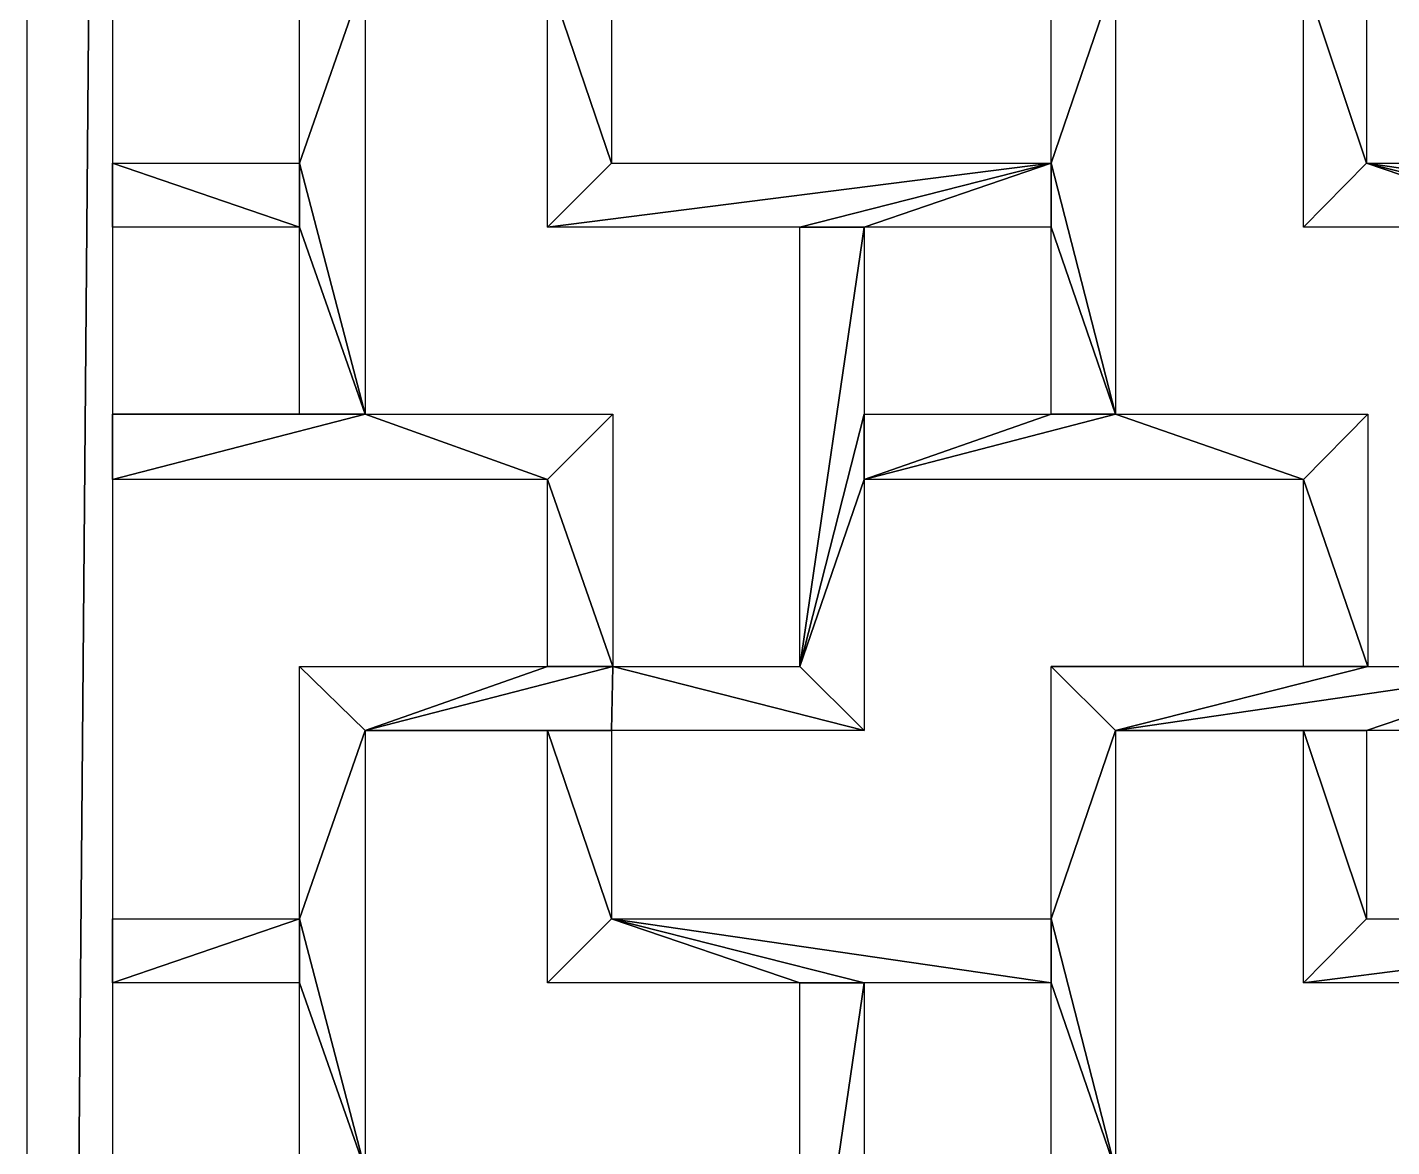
# Model space of a CAD drawing. Header units: centimetres. Extents: x -27.5 to -18.9, y -9.4 to 9.5.
# Drawn here: x -27.497 to -24.97, y 1.99 to 4.063 of the extents above; entities that cross this region are included whole.
import ezdxf

# ---------------------------------------------------------------- set-up
doc = ezdxf.new("R2010")
doc.units = ezdxf.units.CM
doc.header["$MEASUREMENT"] = 0
doc.layers.add('layer 1', color=7, linetype='Continuous')

msp = doc.modelspace()

# ---------------------------------------------------------------- linework, layer by layer
at = {"layer": 'layer 1', "color": 250}
for points in [[(-27.49687, 9.47963), (-27.49687, 9.47963), (-27.49687, -9.3973), (-27.49687, -9.3973), (-27.49687, -9.3973), (-27.49687, -9.3973), (-27.33892, 9.3217), (-27.33892, 9.3217), (-27.33892, 9.3217), (-27.33892, 9.3217), (-27.49687, 9.47963), (-27.49687, 9.47963)], [(-27.49687, 9.47963), (-27.49687, 9.47963), (-27.49687, -9.3973), (-27.49687, -9.3973), (-27.49687, -9.3973), (-27.49687, -9.3973), (-27.33892, 9.3217), (-27.33892, 9.3217), (-27.33892, 9.3217), (-27.33892, 9.3217), (-27.49687, 9.47963), (-27.49687, 9.47963)], [(-27.33892, 9.3217), (-27.33892, 9.3217), (-27.49687, -9.3973), (-27.49687, -9.3973), (-27.49687, -9.3973), (-27.49687, -9.3973), (-27.33892, -9.23937), (-27.33892, -9.23937), (-27.33892, -9.23937), (-27.33892, -9.23937), (-27.33892, 9.3217), (-27.33892, 9.3217)], [(-27.33892, 9.3217), (-27.33892, 9.3217), (-27.49687, -9.3973), (-27.49687, -9.3973), (-27.49687, -9.3973), (-27.49687, -9.3973), (-27.33892, -9.23937), (-27.33892, -9.23937), (-27.33892, -9.23937), (-27.33892, -9.23937), (-27.33892, 9.3217), (-27.33892, 9.3217)], [(-26.99262, 4.27908), (-26.99262, 4.27908), (-26.99262, 3.81177), (-26.99262, 3.81177), (-26.99262, 3.81177), (-26.99262, 3.81177), (-26.87142, 4.16008), (-26.87142, 4.16008), (-26.87142, 4.16008), (-26.87142, 4.16008), (-26.99262, 4.27908), (-26.99262, 4.27908)], [(-26.99262, 4.27908), (-26.99262, 4.27908), (-26.99262, 3.81177), (-26.99262, 3.81177), (-26.99262, 3.81177), (-26.99262, 3.81177), (-26.87142, 4.16008), (-26.87142, 4.16008), (-26.87142, 4.16008), (-26.87142, 4.16008), (-26.99262, 4.27908), (-26.99262, 4.27908)], [(-25.60105, 4.27908), (-25.60105, 4.27908), (-25.60105, 3.81177), (-25.60105, 3.81177), (-25.60105, 3.81177), (-25.60105, 3.81177), (-25.48201, 4.16008), (-25.48201, 4.16008), (-25.48201, 4.16008), (-25.48201, 4.16008), (-25.60105, 4.27908), (-25.60105, 4.27908)], [(-25.60105, 4.27908), (-25.60105, 4.27908), (-25.60105, 3.81177), (-25.60105, 3.81177), (-25.60105, 3.81177), (-25.60105, 3.81177), (-25.48201, 4.16008), (-25.48201, 4.16008), (-25.48201, 4.16008), (-25.48201, 4.16008), (-25.60105, 4.27908), (-25.60105, 4.27908)], [(-26.87142, 4.16008), (-26.87142, 4.16008), (-26.99262, 3.81177), (-26.99262, 3.81177), (-26.99262, 3.81177), (-26.99262, 3.81177), (-26.87142, 3.34667), (-26.87142, 3.34667), (-26.87142, 3.34667), (-26.87142, 3.34667), (-26.87142, 4.16008), (-26.87142, 4.16008)], [(-26.87142, 4.16008), (-26.87142, 4.16008), (-26.99262, 3.81177), (-26.99262, 3.81177), (-26.99262, 3.81177), (-26.99262, 3.81177), (-26.87142, 3.34667), (-26.87142, 3.34667), (-26.87142, 3.34667), (-26.87142, 3.34667), (-26.87142, 4.16008), (-26.87142, 4.16008)], [(-26.5338, 4.16008), (-26.5338, 4.16008), (-26.5338, 3.69282), (-26.5338, 3.69282), (-26.5338, 3.69282), (-26.5338, 3.69282), (-26.4148, 3.81177), (-26.4148, 3.81177), (-26.4148, 3.81177), (-26.4148, 3.81177), (-26.5338, 4.16008), (-26.5338, 4.16008)], [(-26.5338, 4.16008), (-26.5338, 4.16008), (-26.5338, 3.69282), (-26.5338, 3.69282), (-26.5338, 3.69282), (-26.5338, 3.69282), (-26.4148, 3.81177), (-26.4148, 3.81177), (-26.4148, 3.81177), (-26.4148, 3.81177), (-26.5338, 4.16008), (-26.5338, 4.16008)], [(-26.4148, 4.16008), (-26.4148, 4.16008), (-26.5338, 4.16008), (-26.5338, 4.16008), (-26.5338, 4.16008), (-26.5338, 4.16008), (-26.4148, 3.81177), (-26.4148, 3.81177), (-26.4148, 3.81177), (-26.4148, 3.81177), (-26.4148, 4.16008), (-26.4148, 4.16008)], [(-26.4148, 4.16008), (-26.4148, 4.16008), (-26.5338, 4.16008), (-26.5338, 4.16008), (-26.5338, 4.16008), (-26.5338, 4.16008), (-26.4148, 3.81177), (-26.4148, 3.81177), (-26.4148, 3.81177), (-26.4148, 3.81177), (-26.4148, 4.16008), (-26.4148, 4.16008)], [(-25.48201, 4.16008), (-25.48201, 4.16008), (-25.60105, 3.81177), (-25.60105, 3.81177), (-25.60105, 3.81177), (-25.60105, 3.81177), (-25.48201, 3.34667), (-25.48201, 3.34667), (-25.48201, 3.34667), (-25.48201, 3.34667), (-25.48201, 4.16008), (-25.48201, 4.16008)], [(-25.48201, 4.16008), (-25.48201, 4.16008), (-25.60105, 3.81177), (-25.60105, 3.81177), (-25.60105, 3.81177), (-25.60105, 3.81177), (-25.48201, 3.34667), (-25.48201, 3.34667), (-25.48201, 3.34667), (-25.48201, 3.34667), (-25.48201, 4.16008), (-25.48201, 4.16008)], [(-25.1336, 4.16008), (-25.1336, 4.16008), (-25.1336, 3.69282), (-25.1336, 3.69282), (-25.1336, 3.69282), (-25.1336, 3.69282), (-25.01671, 3.81177), (-25.01671, 3.81177), (-25.01671, 3.81177), (-25.01671, 3.81177), (-25.1336, 4.16008), (-25.1336, 4.16008)], [(-25.1336, 4.16008), (-25.1336, 4.16008), (-25.1336, 3.69282), (-25.1336, 3.69282), (-25.1336, 3.69282), (-25.1336, 3.69282), (-25.01671, 3.81177), (-25.01671, 3.81177), (-25.01671, 3.81177), (-25.01671, 3.81177), (-25.1336, 4.16008), (-25.1336, 4.16008)], [(-25.01671, 4.16008), (-25.01671, 4.16008), (-25.1336, 4.16008), (-25.1336, 4.16008), (-25.1336, 4.16008), (-25.1336, 4.16008), (-25.01671, 3.81177), (-25.01671, 3.81177), (-25.01671, 3.81177), (-25.01671, 3.81177), (-25.01671, 4.16008), (-25.01671, 4.16008)], [(-25.01671, 4.16008), (-25.01671, 4.16008), (-25.1336, 4.16008), (-25.1336, 4.16008), (-25.1336, 4.16008), (-25.1336, 4.16008), (-25.01671, 3.81177), (-25.01671, 3.81177), (-25.01671, 3.81177), (-25.01671, 3.81177), (-25.01671, 4.16008), (-25.01671, 4.16008)], [(-27.33892, 3.81177), (-27.33892, 3.81177), (-27.33892, 3.69282), (-27.33892, 3.69282), (-27.33892, 3.69282), (-27.33892, 3.69282), (-26.99262, 3.69282), (-26.99262, 3.69282), (-26.99262, 3.69282), (-26.99262, 3.69282), (-27.33892, 3.81177), (-27.33892, 3.81177)], [(-27.33892, 3.81177), (-27.33892, 3.81177), (-27.33892, 3.69282), (-27.33892, 3.69282), (-27.33892, 3.69282), (-27.33892, 3.69282), (-26.99262, 3.69282), (-26.99262, 3.69282), (-26.99262, 3.69282), (-26.99262, 3.69282), (-27.33892, 3.81177), (-27.33892, 3.81177)], [(-26.99262, 3.69282), (-26.99262, 3.69282), (-26.99262, 3.81177), (-26.99262, 3.81177), (-26.99262, 3.81177), (-26.99262, 3.81177), (-27.33892, 3.81177), (-27.33892, 3.81177), (-27.33892, 3.81177), (-27.33892, 3.81177), (-26.99262, 3.69282), (-26.99262, 3.69282)], [(-26.99262, 3.69282), (-26.99262, 3.69282), (-26.99262, 3.81177), (-26.99262, 3.81177), (-26.99262, 3.81177), (-26.99262, 3.81177), (-27.33892, 3.81177), (-27.33892, 3.81177), (-27.33892, 3.81177), (-27.33892, 3.81177), (-26.99262, 3.69282), (-26.99262, 3.69282)], [(-26.99262, 3.81177), (-26.99262, 3.81177), (-26.99262, 3.69282), (-26.99262, 3.69282), (-26.99262, 3.69282), (-26.99262, 3.69282), (-26.87142, 3.34667), (-26.87142, 3.34667), (-26.87142, 3.34667), (-26.87142, 3.34667), (-26.99262, 3.81177), (-26.99262, 3.81177)], [(-26.99262, 3.81177), (-26.99262, 3.81177), (-26.99262, 3.69282), (-26.99262, 3.69282), (-26.99262, 3.69282), (-26.99262, 3.69282), (-26.87142, 3.34667), (-26.87142, 3.34667), (-26.87142, 3.34667), (-26.87142, 3.34667), (-26.99262, 3.81177), (-26.99262, 3.81177)], [(-25.60105, 3.81177), (-25.60105, 3.81177), (-26.5338, 3.69282), (-26.5338, 3.69282), (-26.5338, 3.69282), (-26.5338, 3.69282), (-26.06635, 3.69282), (-26.06635, 3.69282), (-26.06635, 3.69282), (-26.06635, 3.69282), (-25.60105, 3.81177), (-25.60105, 3.81177)], [(-25.60105, 3.81177), (-25.60105, 3.81177), (-26.5338, 3.69282), (-26.5338, 3.69282), (-26.5338, 3.69282), (-26.5338, 3.69282), (-26.06635, 3.69282), (-26.06635, 3.69282), (-26.06635, 3.69282), (-26.06635, 3.69282), (-25.60105, 3.81177), (-25.60105, 3.81177)], [(-26.4148, 3.81177), (-26.4148, 3.81177), (-26.5338, 3.69282), (-26.5338, 3.69282), (-26.5338, 3.69282), (-26.5338, 3.69282), (-25.60105, 3.81177), (-25.60105, 3.81177), (-25.60105, 3.81177), (-25.60105, 3.81177), (-26.4148, 3.81177), (-26.4148, 3.81177)], [(-26.4148, 3.81177), (-26.4148, 3.81177), (-26.5338, 3.69282), (-26.5338, 3.69282), (-26.5338, 3.69282), (-26.5338, 3.69282), (-25.60105, 3.81177), (-25.60105, 3.81177), (-25.60105, 3.81177), (-25.60105, 3.81177), (-26.4148, 3.81177), (-26.4148, 3.81177)], [(-25.60105, 3.81177), (-25.60105, 3.81177), (-26.06635, 3.69282), (-26.06635, 3.69282), (-26.06635, 3.69282), (-26.06635, 3.69282), (-25.9473, 3.69282), (-25.9473, 3.69282), (-25.9473, 3.69282), (-25.9473, 3.69282), (-25.60105, 3.81177), (-25.60105, 3.81177)], [(-25.60105, 3.81177), (-25.60105, 3.81177), (-26.06635, 3.69282), (-26.06635, 3.69282), (-26.06635, 3.69282), (-26.06635, 3.69282), (-25.9473, 3.69282), (-25.9473, 3.69282), (-25.9473, 3.69282), (-25.9473, 3.69282), (-25.60105, 3.81177), (-25.60105, 3.81177)], [(-25.60105, 3.81177), (-25.60105, 3.81177), (-25.9473, 3.69282), (-25.9473, 3.69282), (-25.9473, 3.69282), (-25.9473, 3.69282), (-25.60105, 3.69282), (-25.60105, 3.69282), (-25.60105, 3.69282), (-25.60105, 3.69282), (-25.60105, 3.81177), (-25.60105, 3.81177)], [(-25.60105, 3.81177), (-25.60105, 3.81177), (-25.9473, 3.69282), (-25.9473, 3.69282), (-25.9473, 3.69282), (-25.9473, 3.69282), (-25.60105, 3.69282), (-25.60105, 3.69282), (-25.60105, 3.69282), (-25.60105, 3.69282), (-25.60105, 3.81177), (-25.60105, 3.81177)], [(-25.60105, 3.81177), (-25.60105, 3.81177), (-25.60105, 3.69282), (-25.60105, 3.69282), (-25.60105, 3.69282), (-25.60105, 3.69282), (-25.48201, 3.34667), (-25.48201, 3.34667), (-25.48201, 3.34667), (-25.48201, 3.34667), (-25.60105, 3.81177), (-25.60105, 3.81177)], [(-25.60105, 3.81177), (-25.60105, 3.81177), (-25.60105, 3.69282), (-25.60105, 3.69282), (-25.60105, 3.69282), (-25.60105, 3.69282), (-25.48201, 3.34667), (-25.48201, 3.34667), (-25.48201, 3.34667), (-25.48201, 3.34667), (-25.60105, 3.81177), (-25.60105, 3.81177)], [(-25.01671, 3.81177), (-25.01671, 3.81177), (-25.1336, 3.69282), (-25.1336, 3.69282), (-25.1336, 3.69282), (-25.1336, 3.69282), (-24.6683, 3.69282), (-24.6683, 3.69282), (-24.6683, 3.69282), (-24.6683, 3.69282), (-25.01671, 3.81177), (-25.01671, 3.81177)], [(-25.01671, 3.81177), (-25.01671, 3.81177), (-25.1336, 3.69282), (-25.1336, 3.69282), (-25.1336, 3.69282), (-25.1336, 3.69282), (-24.6683, 3.69282), (-24.6683, 3.69282), (-24.6683, 3.69282), (-24.6683, 3.69282), (-25.01671, 3.81177), (-25.01671, 3.81177)], [(-25.01671, 3.81177), (-25.01671, 3.81177), (-24.54926, 3.69282), (-24.54926, 3.69282), (-24.54926, 3.69282), (-24.54926, 3.69282), (-24.20296, 3.69282), (-24.20296, 3.69282), (-24.20296, 3.69282), (-24.20296, 3.69282), (-25.01671, 3.81177), (-25.01671, 3.81177)], [(-25.01671, 3.81177), (-25.01671, 3.81177), (-24.54926, 3.69282), (-24.54926, 3.69282), (-24.54926, 3.69282), (-24.54926, 3.69282), (-24.20296, 3.69282), (-24.20296, 3.69282), (-24.20296, 3.69282), (-24.20296, 3.69282), (-25.01671, 3.81177), (-25.01671, 3.81177)], [(-25.01671, 3.81177), (-25.01671, 3.81177), (-24.6683, 3.69282), (-24.6683, 3.69282), (-24.6683, 3.69282), (-24.6683, 3.69282), (-24.54926, 3.69282), (-24.54926, 3.69282), (-24.54926, 3.69282), (-24.54926, 3.69282), (-25.01671, 3.81177), (-25.01671, 3.81177)], [(-25.01671, 3.81177), (-25.01671, 3.81177), (-24.6683, 3.69282), (-24.6683, 3.69282), (-24.6683, 3.69282), (-24.6683, 3.69282), (-24.54926, 3.69282), (-24.54926, 3.69282), (-24.54926, 3.69282), (-24.54926, 3.69282), (-25.01671, 3.81177), (-25.01671, 3.81177)], [(-24.20296, 3.81177), (-24.20296, 3.81177), (-25.01671, 3.81177), (-25.01671, 3.81177), (-25.01671, 3.81177), (-25.01671, 3.81177), (-24.20296, 3.69282), (-24.20296, 3.69282), (-24.20296, 3.69282), (-24.20296, 3.69282), (-24.20296, 3.81177), (-24.20296, 3.81177)], [(-24.20296, 3.81177), (-24.20296, 3.81177), (-25.01671, 3.81177), (-25.01671, 3.81177), (-25.01671, 3.81177), (-25.01671, 3.81177), (-24.20296, 3.69282), (-24.20296, 3.69282), (-24.20296, 3.69282), (-24.20296, 3.69282), (-24.20296, 3.81177), (-24.20296, 3.81177)], [(-26.99262, 3.69282), (-26.99262, 3.69282), (-26.99262, 3.34667), (-26.99262, 3.34667), (-26.99262, 3.34667), (-26.99262, 3.34667), (-26.87142, 3.34667), (-26.87142, 3.34667), (-26.87142, 3.34667), (-26.87142, 3.34667), (-26.99262, 3.69282), (-26.99262, 3.69282)], [(-26.99262, 3.69282), (-26.99262, 3.69282), (-26.99262, 3.34667), (-26.99262, 3.34667), (-26.99262, 3.34667), (-26.99262, 3.34667), (-26.87142, 3.34667), (-26.87142, 3.34667), (-26.87142, 3.34667), (-26.87142, 3.34667), (-26.99262, 3.69282), (-26.99262, 3.69282)], [(-25.9473, 3.69282), (-25.9473, 3.69282), (-26.06635, 2.87941), (-26.06635, 2.87941), (-26.06635, 2.87941), (-26.06635, 2.87941), (-25.9473, 3.34667), (-25.9473, 3.34667), (-25.9473, 3.34667), (-25.9473, 3.34667), (-25.9473, 3.69282), (-25.9473, 3.69282)], [(-25.9473, 3.69282), (-25.9473, 3.69282), (-26.06635, 2.87941), (-26.06635, 2.87941), (-26.06635, 2.87941), (-26.06635, 2.87941), (-25.9473, 3.34667), (-25.9473, 3.34667), (-25.9473, 3.34667), (-25.9473, 3.34667), (-25.9473, 3.69282), (-25.9473, 3.69282)], [(-26.06635, 3.69282), (-26.06635, 3.69282), (-26.06635, 2.87941), (-26.06635, 2.87941), (-26.06635, 2.87941), (-26.06635, 2.87941), (-25.9473, 3.69282), (-25.9473, 3.69282), (-25.9473, 3.69282), (-25.9473, 3.69282), (-26.06635, 3.69282), (-26.06635, 3.69282)], [(-26.06635, 3.69282), (-26.06635, 3.69282), (-26.06635, 2.87941), (-26.06635, 2.87941), (-26.06635, 2.87941), (-26.06635, 2.87941), (-25.9473, 3.69282), (-25.9473, 3.69282), (-25.9473, 3.69282), (-25.9473, 3.69282), (-26.06635, 3.69282), (-26.06635, 3.69282)], [(-25.60105, 3.69282), (-25.60105, 3.69282), (-25.60105, 3.34667), (-25.60105, 3.34667), (-25.60105, 3.34667), (-25.60105, 3.34667), (-25.48201, 3.34667), (-25.48201, 3.34667), (-25.48201, 3.34667), (-25.48201, 3.34667), (-25.60105, 3.69282), (-25.60105, 3.69282)], [(-25.60105, 3.69282), (-25.60105, 3.69282), (-25.60105, 3.34667), (-25.60105, 3.34667), (-25.60105, 3.34667), (-25.60105, 3.34667), (-25.48201, 3.34667), (-25.48201, 3.34667), (-25.48201, 3.34667), (-25.48201, 3.34667), (-25.60105, 3.69282), (-25.60105, 3.69282)], [(-26.87142, 3.34667), (-26.87142, 3.34667), (-27.33892, 3.22556), (-27.33892, 3.22556), (-27.33892, 3.22556), (-27.33892, 3.22556), (-26.5338, 3.22556), (-26.5338, 3.22556), (-26.5338, 3.22556), (-26.5338, 3.22556), (-26.87142, 3.34667), (-26.87142, 3.34667)], [(-26.87142, 3.34667), (-26.87142, 3.34667), (-27.33892, 3.22556), (-27.33892, 3.22556), (-27.33892, 3.22556), (-27.33892, 3.22556), (-26.5338, 3.22556), (-26.5338, 3.22556), (-26.5338, 3.22556), (-26.5338, 3.22556), (-26.87142, 3.34667), (-26.87142, 3.34667)], [(-27.33892, 3.34667), (-27.33892, 3.34667), (-27.33892, 3.22556), (-27.33892, 3.22556), (-27.33892, 3.22556), (-27.33892, 3.22556), (-26.87142, 3.34667), (-26.87142, 3.34667), (-26.87142, 3.34667), (-26.87142, 3.34667), (-27.33892, 3.34667), (-27.33892, 3.34667)], [(-27.33892, 3.34667), (-27.33892, 3.34667), (-27.33892, 3.22556), (-27.33892, 3.22556), (-27.33892, 3.22556), (-27.33892, 3.22556), (-26.87142, 3.34667), (-26.87142, 3.34667), (-26.87142, 3.34667), (-26.87142, 3.34667), (-27.33892, 3.34667), (-27.33892, 3.34667)], [(-26.99262, 3.34667), (-26.99262, 3.34667), (-27.33892, 3.34667), (-27.33892, 3.34667), (-27.33892, 3.34667), (-27.33892, 3.34667), (-26.87142, 3.34667), (-26.87142, 3.34667), (-26.87142, 3.34667), (-26.87142, 3.34667), (-26.99262, 3.34667), (-26.99262, 3.34667)], [(-26.99262, 3.34667), (-26.99262, 3.34667), (-27.33892, 3.34667), (-27.33892, 3.34667), (-27.33892, 3.34667), (-27.33892, 3.34667), (-26.87142, 3.34667), (-26.87142, 3.34667), (-26.87142, 3.34667), (-26.87142, 3.34667), (-26.99262, 3.34667), (-26.99262, 3.34667)], [(-26.87142, 3.34667), (-26.87142, 3.34667), (-26.5338, 3.22556), (-26.5338, 3.22556), (-26.5338, 3.22556), (-26.5338, 3.22556), (-26.41264, 3.34667), (-26.41264, 3.34667), (-26.41264, 3.34667), (-26.41264, 3.34667), (-26.87142, 3.34667), (-26.87142, 3.34667)], [(-26.87142, 3.34667), (-26.87142, 3.34667), (-26.5338, 3.22556), (-26.5338, 3.22556), (-26.5338, 3.22556), (-26.5338, 3.22556), (-26.41264, 3.34667), (-26.41264, 3.34667), (-26.41264, 3.34667), (-26.41264, 3.34667), (-26.87142, 3.34667), (-26.87142, 3.34667)], [(-26.41264, 3.34667), (-26.41264, 3.34667), (-26.5338, 3.22556), (-26.5338, 3.22556), (-26.5338, 3.22556), (-26.5338, 3.22556), (-26.41264, 2.87941), (-26.41264, 2.87941), (-26.41264, 2.87941), (-26.41264, 2.87941), (-26.41264, 3.34667), (-26.41264, 3.34667)], [(-26.41264, 3.34667), (-26.41264, 3.34667), (-26.5338, 3.22556), (-26.5338, 3.22556), (-26.5338, 3.22556), (-26.5338, 3.22556), (-26.41264, 2.87941), (-26.41264, 2.87941), (-26.41264, 2.87941), (-26.41264, 2.87941), (-26.41264, 3.34667), (-26.41264, 3.34667)], [(-25.9473, 3.34667), (-25.9473, 3.34667), (-26.06635, 2.87941), (-26.06635, 2.87941), (-26.06635, 2.87941), (-26.06635, 2.87941), (-25.9473, 3.22556), (-25.9473, 3.22556), (-25.9473, 3.22556), (-25.9473, 3.22556), (-25.9473, 3.34667), (-25.9473, 3.34667)], [(-25.9473, 3.34667), (-25.9473, 3.34667), (-26.06635, 2.87941), (-26.06635, 2.87941), (-26.06635, 2.87941), (-26.06635, 2.87941), (-25.9473, 3.22556), (-25.9473, 3.22556), (-25.9473, 3.22556), (-25.9473, 3.22556), (-25.9473, 3.34667), (-25.9473, 3.34667)], [(-25.48201, 3.34667), (-25.48201, 3.34667), (-25.9473, 3.22556), (-25.9473, 3.22556), (-25.9473, 3.22556), (-25.9473, 3.22556), (-25.1336, 3.22556), (-25.1336, 3.22556), (-25.1336, 3.22556), (-25.1336, 3.22556), (-25.48201, 3.34667), (-25.48201, 3.34667)], [(-25.48201, 3.34667), (-25.48201, 3.34667), (-25.9473, 3.22556), (-25.9473, 3.22556), (-25.9473, 3.22556), (-25.9473, 3.22556), (-25.1336, 3.22556), (-25.1336, 3.22556), (-25.1336, 3.22556), (-25.1336, 3.22556), (-25.48201, 3.34667), (-25.48201, 3.34667)], [(-25.60105, 3.34667), (-25.60105, 3.34667), (-25.9473, 3.22556), (-25.9473, 3.22556), (-25.9473, 3.22556), (-25.9473, 3.22556), (-25.48201, 3.34667), (-25.48201, 3.34667), (-25.48201, 3.34667), (-25.48201, 3.34667), (-25.60105, 3.34667), (-25.60105, 3.34667)], [(-25.60105, 3.34667), (-25.60105, 3.34667), (-25.9473, 3.22556), (-25.9473, 3.22556), (-25.9473, 3.22556), (-25.9473, 3.22556), (-25.48201, 3.34667), (-25.48201, 3.34667), (-25.48201, 3.34667), (-25.48201, 3.34667), (-25.60105, 3.34667), (-25.60105, 3.34667)], [(-25.9473, 3.22556), (-25.9473, 3.22556), (-25.60105, 3.34667), (-25.60105, 3.34667), (-25.60105, 3.34667), (-25.60105, 3.34667), (-25.9473, 3.34667), (-25.9473, 3.34667), (-25.9473, 3.34667), (-25.9473, 3.34667), (-25.9473, 3.22556), (-25.9473, 3.22556)], [(-25.9473, 3.22556), (-25.9473, 3.22556), (-25.60105, 3.34667), (-25.60105, 3.34667), (-25.60105, 3.34667), (-25.60105, 3.34667), (-25.9473, 3.34667), (-25.9473, 3.34667), (-25.9473, 3.34667), (-25.9473, 3.34667), (-25.9473, 3.22556), (-25.9473, 3.22556)], [(-25.48201, 3.34667), (-25.48201, 3.34667), (-25.1336, 3.22556), (-25.1336, 3.22556), (-25.1336, 3.22556), (-25.1336, 3.22556), (-25.01455, 3.34667), (-25.01455, 3.34667), (-25.01455, 3.34667), (-25.01455, 3.34667), (-25.48201, 3.34667), (-25.48201, 3.34667)], [(-25.48201, 3.34667), (-25.48201, 3.34667), (-25.1336, 3.22556), (-25.1336, 3.22556), (-25.1336, 3.22556), (-25.1336, 3.22556), (-25.01455, 3.34667), (-25.01455, 3.34667), (-25.01455, 3.34667), (-25.01455, 3.34667), (-25.48201, 3.34667), (-25.48201, 3.34667)], [(-25.01455, 3.34667), (-25.01455, 3.34667), (-25.1336, 3.22556), (-25.1336, 3.22556), (-25.1336, 3.22556), (-25.1336, 3.22556), (-25.01455, 2.87941), (-25.01455, 2.87941), (-25.01455, 2.87941), (-25.01455, 2.87941), (-25.01455, 3.34667), (-25.01455, 3.34667)], [(-25.01455, 3.34667), (-25.01455, 3.34667), (-25.1336, 3.22556), (-25.1336, 3.22556), (-25.1336, 3.22556), (-25.1336, 3.22556), (-25.01455, 2.87941), (-25.01455, 2.87941), (-25.01455, 2.87941), (-25.01455, 2.87941), (-25.01455, 3.34667), (-25.01455, 3.34667)], [(-26.5338, 3.22556), (-26.5338, 3.22556), (-26.5338, 2.87941), (-26.5338, 2.87941), (-26.5338, 2.87941), (-26.5338, 2.87941), (-26.41264, 2.87941), (-26.41264, 2.87941), (-26.41264, 2.87941), (-26.41264, 2.87941), (-26.5338, 3.22556), (-26.5338, 3.22556)], [(-26.5338, 3.22556), (-26.5338, 3.22556), (-26.5338, 2.87941), (-26.5338, 2.87941), (-26.5338, 2.87941), (-26.5338, 2.87941), (-26.41264, 2.87941), (-26.41264, 2.87941), (-26.41264, 2.87941), (-26.41264, 2.87941), (-26.5338, 3.22556), (-26.5338, 3.22556)], [(-25.9473, 3.22556), (-25.9473, 3.22556), (-26.06635, 2.87941), (-26.06635, 2.87941), (-26.06635, 2.87941), (-26.06635, 2.87941), (-25.9473, 2.76042), (-25.9473, 2.76042), (-25.9473, 2.76042), (-25.9473, 2.76042), (-25.9473, 3.22556), (-25.9473, 3.22556)], [(-25.9473, 3.22556), (-25.9473, 3.22556), (-26.06635, 2.87941), (-26.06635, 2.87941), (-26.06635, 2.87941), (-26.06635, 2.87941), (-25.9473, 2.76042), (-25.9473, 2.76042), (-25.9473, 2.76042), (-25.9473, 2.76042), (-25.9473, 3.22556), (-25.9473, 3.22556)], [(-25.1336, 3.22556), (-25.1336, 3.22556), (-25.1336, 2.87941), (-25.1336, 2.87941), (-25.1336, 2.87941), (-25.1336, 2.87941), (-25.01455, 2.87941), (-25.01455, 2.87941), (-25.01455, 2.87941), (-25.01455, 2.87941), (-25.1336, 3.22556), (-25.1336, 3.22556)], [(-25.1336, 3.22556), (-25.1336, 3.22556), (-25.1336, 2.87941), (-25.1336, 2.87941), (-25.1336, 2.87941), (-25.1336, 2.87941), (-25.01455, 2.87941), (-25.01455, 2.87941), (-25.01455, 2.87941), (-25.01455, 2.87941), (-25.1336, 3.22556), (-25.1336, 3.22556)], [(-26.99262, 2.87941), (-26.99262, 2.87941), (-26.87142, 2.76042), (-26.87142, 2.76042), (-26.87142, 2.76042), (-26.87142, 2.76042), (-26.5338, 2.87941), (-26.5338, 2.87941), (-26.5338, 2.87941), (-26.5338, 2.87941), (-26.99262, 2.87941), (-26.99262, 2.87941)], [(-26.99262, 2.87941), (-26.99262, 2.87941), (-26.87142, 2.76042), (-26.87142, 2.76042), (-26.87142, 2.76042), (-26.87142, 2.76042), (-26.5338, 2.87941), (-26.5338, 2.87941), (-26.5338, 2.87941), (-26.5338, 2.87941), (-26.99262, 2.87941), (-26.99262, 2.87941)], [(-26.99262, 2.87941), (-26.99262, 2.87941), (-26.99262, 2.41215), (-26.99262, 2.41215), (-26.99262, 2.41215), (-26.99262, 2.41215), (-26.87142, 2.76042), (-26.87142, 2.76042), (-26.87142, 2.76042), (-26.87142, 2.76042), (-26.99262, 2.87941), (-26.99262, 2.87941)], [(-26.99262, 2.87941), (-26.99262, 2.87941), (-26.99262, 2.41215), (-26.99262, 2.41215), (-26.99262, 2.41215), (-26.99262, 2.41215), (-26.87142, 2.76042), (-26.87142, 2.76042), (-26.87142, 2.76042), (-26.87142, 2.76042), (-26.99262, 2.87941), (-26.99262, 2.87941)], [(-26.41264, 2.87941), (-26.41264, 2.87941), (-26.87142, 2.76042), (-26.87142, 2.76042), (-26.87142, 2.76042), (-26.87142, 2.76042), (-26.4148, 2.76042), (-26.4148, 2.76042), (-26.4148, 2.76042), (-26.4148, 2.76042), (-26.41264, 2.87941), (-26.41264, 2.87941)], [(-26.41264, 2.87941), (-26.41264, 2.87941), (-26.87142, 2.76042), (-26.87142, 2.76042), (-26.87142, 2.76042), (-26.87142, 2.76042), (-26.4148, 2.76042), (-26.4148, 2.76042), (-26.4148, 2.76042), (-26.4148, 2.76042), (-26.41264, 2.87941), (-26.41264, 2.87941)], [(-26.5338, 2.87941), (-26.5338, 2.87941), (-26.87142, 2.76042), (-26.87142, 2.76042), (-26.87142, 2.76042), (-26.87142, 2.76042), (-26.41264, 2.87941), (-26.41264, 2.87941), (-26.41264, 2.87941), (-26.41264, 2.87941), (-26.5338, 2.87941), (-26.5338, 2.87941)], [(-26.5338, 2.87941), (-26.5338, 2.87941), (-26.87142, 2.76042), (-26.87142, 2.76042), (-26.87142, 2.76042), (-26.87142, 2.76042), (-26.41264, 2.87941), (-26.41264, 2.87941), (-26.41264, 2.87941), (-26.41264, 2.87941), (-26.5338, 2.87941), (-26.5338, 2.87941)], [(-26.41264, 2.87941), (-26.41264, 2.87941), (-26.4148, 2.76042), (-26.4148, 2.76042), (-26.4148, 2.76042), (-26.4148, 2.76042), (-25.9473, 2.76042), (-25.9473, 2.76042), (-25.9473, 2.76042), (-25.9473, 2.76042), (-26.41264, 2.87941), (-26.41264, 2.87941)], [(-26.41264, 2.87941), (-26.41264, 2.87941), (-26.4148, 2.76042), (-26.4148, 2.76042), (-26.4148, 2.76042), (-26.4148, 2.76042), (-25.9473, 2.76042), (-25.9473, 2.76042), (-25.9473, 2.76042), (-25.9473, 2.76042), (-26.41264, 2.87941), (-26.41264, 2.87941)], [(-26.06635, 2.87941), (-26.06635, 2.87941), (-26.41264, 2.87941), (-26.41264, 2.87941), (-26.41264, 2.87941), (-26.41264, 2.87941), (-25.9473, 2.76042), (-25.9473, 2.76042), (-25.9473, 2.76042), (-25.9473, 2.76042), (-26.06635, 2.87941), (-26.06635, 2.87941)], [(-26.06635, 2.87941), (-26.06635, 2.87941), (-26.41264, 2.87941), (-26.41264, 2.87941), (-26.41264, 2.87941), (-26.41264, 2.87941), (-25.9473, 2.76042), (-25.9473, 2.76042), (-25.9473, 2.76042), (-25.9473, 2.76042), (-26.06635, 2.87941), (-26.06635, 2.87941)], [(-25.60105, 2.87941), (-25.60105, 2.87941), (-25.48201, 2.76042), (-25.48201, 2.76042), (-25.48201, 2.76042), (-25.48201, 2.76042), (-25.01455, 2.87941), (-25.01455, 2.87941), (-25.01455, 2.87941), (-25.01455, 2.87941), (-25.60105, 2.87941), (-25.60105, 2.87941)], [(-25.60105, 2.87941), (-25.60105, 2.87941), (-25.48201, 2.76042), (-25.48201, 2.76042), (-25.48201, 2.76042), (-25.48201, 2.76042), (-25.01455, 2.87941), (-25.01455, 2.87941), (-25.01455, 2.87941), (-25.01455, 2.87941), (-25.60105, 2.87941), (-25.60105, 2.87941)], [(-25.60105, 2.87941), (-25.60105, 2.87941), (-25.60105, 2.41215), (-25.60105, 2.41215), (-25.60105, 2.41215), (-25.60105, 2.41215), (-25.48201, 2.76042), (-25.48201, 2.76042), (-25.48201, 2.76042), (-25.48201, 2.76042), (-25.60105, 2.87941), (-25.60105, 2.87941)], [(-25.60105, 2.87941), (-25.60105, 2.87941), (-25.60105, 2.41215), (-25.60105, 2.41215), (-25.60105, 2.41215), (-25.60105, 2.41215), (-25.48201, 2.76042), (-25.48201, 2.76042), (-25.48201, 2.76042), (-25.48201, 2.76042), (-25.60105, 2.87941), (-25.60105, 2.87941)], [(-25.1336, 2.87941), (-25.1336, 2.87941), (-25.60105, 2.87941), (-25.60105, 2.87941), (-25.60105, 2.87941), (-25.60105, 2.87941), (-25.01455, 2.87941), (-25.01455, 2.87941), (-25.01455, 2.87941), (-25.01455, 2.87941), (-25.1336, 2.87941), (-25.1336, 2.87941)], [(-25.1336, 2.87941), (-25.1336, 2.87941), (-25.60105, 2.87941), (-25.60105, 2.87941), (-25.60105, 2.87941), (-25.60105, 2.87941), (-25.01455, 2.87941), (-25.01455, 2.87941), (-25.01455, 2.87941), (-25.01455, 2.87941), (-25.1336, 2.87941), (-25.1336, 2.87941)], [(-24.6683, 2.87941), (-24.6683, 2.87941), (-25.48201, 2.76042), (-25.48201, 2.76042), (-25.48201, 2.76042), (-25.48201, 2.76042), (-25.01671, 2.76042), (-25.01671, 2.76042), (-25.01671, 2.76042), (-25.01671, 2.76042), (-24.6683, 2.87941), (-24.6683, 2.87941)], [(-24.6683, 2.87941), (-24.6683, 2.87941), (-25.48201, 2.76042), (-25.48201, 2.76042), (-25.48201, 2.76042), (-25.48201, 2.76042), (-25.01671, 2.76042), (-25.01671, 2.76042), (-25.01671, 2.76042), (-25.01671, 2.76042), (-24.6683, 2.87941), (-24.6683, 2.87941)], [(-25.01455, 2.87941), (-25.01455, 2.87941), (-25.48201, 2.76042), (-25.48201, 2.76042), (-25.48201, 2.76042), (-25.48201, 2.76042), (-24.6683, 2.87941), (-24.6683, 2.87941), (-24.6683, 2.87941), (-24.6683, 2.87941), (-25.01455, 2.87941), (-25.01455, 2.87941)], [(-25.01455, 2.87941), (-25.01455, 2.87941), (-25.48201, 2.76042), (-25.48201, 2.76042), (-25.48201, 2.76042), (-25.48201, 2.76042), (-24.6683, 2.87941), (-24.6683, 2.87941), (-24.6683, 2.87941), (-24.6683, 2.87941), (-25.01455, 2.87941), (-25.01455, 2.87941)], [(-24.6683, 2.87941), (-24.6683, 2.87941), (-25.01671, 2.76042), (-25.01671, 2.76042), (-25.01671, 2.76042), (-25.01671, 2.76042), (-24.54926, 2.76042), (-24.54926, 2.76042), (-24.54926, 2.76042), (-24.54926, 2.76042), (-24.6683, 2.87941), (-24.6683, 2.87941)], [(-24.6683, 2.87941), (-24.6683, 2.87941), (-25.01671, 2.76042), (-25.01671, 2.76042), (-25.01671, 2.76042), (-25.01671, 2.76042), (-24.54926, 2.76042), (-24.54926, 2.76042), (-24.54926, 2.76042), (-24.54926, 2.76042), (-24.6683, 2.87941), (-24.6683, 2.87941)], [(-26.87142, 2.76042), (-26.87142, 2.76042), (-26.99262, 2.41215), (-26.99262, 2.41215), (-26.99262, 2.41215), (-26.99262, 2.41215), (-26.87142, 1.94704), (-26.87142, 1.94704), (-26.87142, 1.94704), (-26.87142, 1.94704), (-26.87142, 2.76042), (-26.87142, 2.76042)], [(-26.87142, 2.76042), (-26.87142, 2.76042), (-26.99262, 2.41215), (-26.99262, 2.41215), (-26.99262, 2.41215), (-26.99262, 2.41215), (-26.87142, 1.94704), (-26.87142, 1.94704), (-26.87142, 1.94704), (-26.87142, 1.94704), (-26.87142, 2.76042), (-26.87142, 2.76042)], [(-26.4148, 2.76042), (-26.4148, 2.76042), (-26.87142, 2.76042), (-26.87142, 2.76042), (-26.87142, 2.76042), (-26.87142, 2.76042), (-26.5338, 2.76042), (-26.5338, 2.76042), (-26.5338, 2.76042), (-26.5338, 2.76042), (-26.4148, 2.76042), (-26.4148, 2.76042)], [(-26.4148, 2.76042), (-26.4148, 2.76042), (-26.87142, 2.76042), (-26.87142, 2.76042), (-26.87142, 2.76042), (-26.87142, 2.76042), (-26.5338, 2.76042), (-26.5338, 2.76042), (-26.5338, 2.76042), (-26.5338, 2.76042), (-26.4148, 2.76042), (-26.4148, 2.76042)], [(-26.5338, 2.76042), (-26.5338, 2.76042), (-26.5338, 2.29315), (-26.5338, 2.29315), (-26.5338, 2.29315), (-26.5338, 2.29315), (-26.4148, 2.41215), (-26.4148, 2.41215), (-26.4148, 2.41215), (-26.4148, 2.41215), (-26.5338, 2.76042), (-26.5338, 2.76042)], [(-26.5338, 2.76042), (-26.5338, 2.76042), (-26.5338, 2.29315), (-26.5338, 2.29315), (-26.5338, 2.29315), (-26.5338, 2.29315), (-26.4148, 2.41215), (-26.4148, 2.41215), (-26.4148, 2.41215), (-26.4148, 2.41215), (-26.5338, 2.76042), (-26.5338, 2.76042)], [(-26.4148, 2.76042), (-26.4148, 2.76042), (-26.5338, 2.76042), (-26.5338, 2.76042), (-26.5338, 2.76042), (-26.5338, 2.76042), (-26.4148, 2.41215), (-26.4148, 2.41215), (-26.4148, 2.41215), (-26.4148, 2.41215), (-26.4148, 2.76042), (-26.4148, 2.76042)], [(-26.4148, 2.76042), (-26.4148, 2.76042), (-26.5338, 2.76042), (-26.5338, 2.76042), (-26.5338, 2.76042), (-26.5338, 2.76042), (-26.4148, 2.41215), (-26.4148, 2.41215), (-26.4148, 2.41215), (-26.4148, 2.41215), (-26.4148, 2.76042), (-26.4148, 2.76042)], [(-25.48201, 2.76042), (-25.48201, 2.76042), (-25.60105, 2.41215), (-25.60105, 2.41215), (-25.60105, 2.41215), (-25.60105, 2.41215), (-25.48201, 1.94704), (-25.48201, 1.94704), (-25.48201, 1.94704), (-25.48201, 1.94704), (-25.48201, 2.76042), (-25.48201, 2.76042)], [(-25.48201, 2.76042), (-25.48201, 2.76042), (-25.60105, 2.41215), (-25.60105, 2.41215), (-25.60105, 2.41215), (-25.60105, 2.41215), (-25.48201, 1.94704), (-25.48201, 1.94704), (-25.48201, 1.94704), (-25.48201, 1.94704), (-25.48201, 2.76042), (-25.48201, 2.76042)], [(-25.01671, 2.76042), (-25.01671, 2.76042), (-25.48201, 2.76042), (-25.48201, 2.76042), (-25.48201, 2.76042), (-25.48201, 2.76042), (-25.1336, 2.76042), (-25.1336, 2.76042), (-25.1336, 2.76042), (-25.1336, 2.76042), (-25.01671, 2.76042), (-25.01671, 2.76042)], [(-25.01671, 2.76042), (-25.01671, 2.76042), (-25.48201, 2.76042), (-25.48201, 2.76042), (-25.48201, 2.76042), (-25.48201, 2.76042), (-25.1336, 2.76042), (-25.1336, 2.76042), (-25.1336, 2.76042), (-25.1336, 2.76042), (-25.01671, 2.76042), (-25.01671, 2.76042)], [(-25.1336, 2.76042), (-25.1336, 2.76042), (-25.1336, 2.29315), (-25.1336, 2.29315), (-25.1336, 2.29315), (-25.1336, 2.29315), (-25.01671, 2.41215), (-25.01671, 2.41215), (-25.01671, 2.41215), (-25.01671, 2.41215), (-25.1336, 2.76042), (-25.1336, 2.76042)], [(-25.1336, 2.76042), (-25.1336, 2.76042), (-25.1336, 2.29315), (-25.1336, 2.29315), (-25.1336, 2.29315), (-25.1336, 2.29315), (-25.01671, 2.41215), (-25.01671, 2.41215), (-25.01671, 2.41215), (-25.01671, 2.41215), (-25.1336, 2.76042), (-25.1336, 2.76042)], [(-25.01671, 2.76042), (-25.01671, 2.76042), (-25.1336, 2.76042), (-25.1336, 2.76042), (-25.1336, 2.76042), (-25.1336, 2.76042), (-25.01671, 2.41215), (-25.01671, 2.41215), (-25.01671, 2.41215), (-25.01671, 2.41215), (-25.01671, 2.76042), (-25.01671, 2.76042)], [(-25.01671, 2.76042), (-25.01671, 2.76042), (-25.1336, 2.76042), (-25.1336, 2.76042), (-25.1336, 2.76042), (-25.1336, 2.76042), (-25.01671, 2.41215), (-25.01671, 2.41215), (-25.01671, 2.41215), (-25.01671, 2.41215), (-25.01671, 2.76042), (-25.01671, 2.76042)], [(-26.99262, 2.41215), (-26.99262, 2.41215), (-27.33892, 2.29315), (-27.33892, 2.29315), (-27.33892, 2.29315), (-27.33892, 2.29315), (-26.99262, 2.29315), (-26.99262, 2.29315), (-26.99262, 2.29315), (-26.99262, 2.29315), (-26.99262, 2.41215), (-26.99262, 2.41215)], [(-26.99262, 2.41215), (-26.99262, 2.41215), (-27.33892, 2.29315), (-27.33892, 2.29315), (-27.33892, 2.29315), (-27.33892, 2.29315), (-26.99262, 2.29315), (-26.99262, 2.29315), (-26.99262, 2.29315), (-26.99262, 2.29315), (-26.99262, 2.41215), (-26.99262, 2.41215)], [(-27.33892, 2.41215), (-27.33892, 2.41215), (-27.33892, 2.29315), (-27.33892, 2.29315), (-27.33892, 2.29315), (-27.33892, 2.29315), (-26.99262, 2.41215), (-26.99262, 2.41215), (-26.99262, 2.41215), (-26.99262, 2.41215), (-27.33892, 2.41215), (-27.33892, 2.41215)], [(-27.33892, 2.41215), (-27.33892, 2.41215), (-27.33892, 2.29315), (-27.33892, 2.29315), (-27.33892, 2.29315), (-27.33892, 2.29315), (-26.99262, 2.41215), (-26.99262, 2.41215), (-26.99262, 2.41215), (-26.99262, 2.41215), (-27.33892, 2.41215), (-27.33892, 2.41215)], [(-26.99262, 2.41215), (-26.99262, 2.41215), (-26.99262, 2.29315), (-26.99262, 2.29315), (-26.99262, 2.29315), (-26.99262, 2.29315), (-26.87142, 1.94704), (-26.87142, 1.94704), (-26.87142, 1.94704), (-26.87142, 1.94704), (-26.99262, 2.41215), (-26.99262, 2.41215)], [(-26.99262, 2.41215), (-26.99262, 2.41215), (-26.99262, 2.29315), (-26.99262, 2.29315), (-26.99262, 2.29315), (-26.99262, 2.29315), (-26.87142, 1.94704), (-26.87142, 1.94704), (-26.87142, 1.94704), (-26.87142, 1.94704), (-26.99262, 2.41215), (-26.99262, 2.41215)], [(-26.4148, 2.41215), (-26.4148, 2.41215), (-26.5338, 2.29315), (-26.5338, 2.29315), (-26.5338, 2.29315), (-26.5338, 2.29315), (-26.06635, 2.29315), (-26.06635, 2.29315), (-26.06635, 2.29315), (-26.06635, 2.29315), (-26.4148, 2.41215), (-26.4148, 2.41215)], [(-26.4148, 2.41215), (-26.4148, 2.41215), (-26.5338, 2.29315), (-26.5338, 2.29315), (-26.5338, 2.29315), (-26.5338, 2.29315), (-26.06635, 2.29315), (-26.06635, 2.29315), (-26.06635, 2.29315), (-26.06635, 2.29315), (-26.4148, 2.41215), (-26.4148, 2.41215)], [(-26.4148, 2.41215), (-26.4148, 2.41215), (-26.06635, 2.29315), (-26.06635, 2.29315), (-26.06635, 2.29315), (-26.06635, 2.29315), (-25.9473, 2.29315), (-25.9473, 2.29315), (-25.9473, 2.29315), (-25.9473, 2.29315), (-26.4148, 2.41215), (-26.4148, 2.41215)], [(-26.4148, 2.41215), (-26.4148, 2.41215), (-26.06635, 2.29315), (-26.06635, 2.29315), (-26.06635, 2.29315), (-26.06635, 2.29315), (-25.9473, 2.29315), (-25.9473, 2.29315), (-25.9473, 2.29315), (-25.9473, 2.29315), (-26.4148, 2.41215), (-26.4148, 2.41215)], [(-26.4148, 2.41215), (-26.4148, 2.41215), (-25.9473, 2.29315), (-25.9473, 2.29315), (-25.9473, 2.29315), (-25.9473, 2.29315), (-25.60105, 2.29315), (-25.60105, 2.29315), (-25.60105, 2.29315), (-25.60105, 2.29315), (-26.4148, 2.41215), (-26.4148, 2.41215)], [(-26.4148, 2.41215), (-26.4148, 2.41215), (-25.9473, 2.29315), (-25.9473, 2.29315), (-25.9473, 2.29315), (-25.9473, 2.29315), (-25.60105, 2.29315), (-25.60105, 2.29315), (-25.60105, 2.29315), (-25.60105, 2.29315), (-26.4148, 2.41215), (-26.4148, 2.41215)], [(-25.60105, 2.29315), (-25.60105, 2.29315), (-25.60105, 2.41215), (-25.60105, 2.41215), (-25.60105, 2.41215), (-25.60105, 2.41215), (-26.4148, 2.41215), (-26.4148, 2.41215), (-26.4148, 2.41215), (-26.4148, 2.41215), (-25.60105, 2.29315), (-25.60105, 2.29315)], [(-25.60105, 2.29315), (-25.60105, 2.29315), (-25.60105, 2.41215), (-25.60105, 2.41215), (-25.60105, 2.41215), (-25.60105, 2.41215), (-26.4148, 2.41215), (-26.4148, 2.41215), (-26.4148, 2.41215), (-26.4148, 2.41215), (-25.60105, 2.29315), (-25.60105, 2.29315)], [(-25.60105, 2.41215), (-25.60105, 2.41215), (-25.60105, 2.29315), (-25.60105, 2.29315), (-25.60105, 2.29315), (-25.60105, 2.29315), (-25.48201, 1.94704), (-25.48201, 1.94704), (-25.48201, 1.94704), (-25.48201, 1.94704), (-25.60105, 2.41215), (-25.60105, 2.41215)], [(-25.60105, 2.41215), (-25.60105, 2.41215), (-25.60105, 2.29315), (-25.60105, 2.29315), (-25.60105, 2.29315), (-25.60105, 2.29315), (-25.48201, 1.94704), (-25.48201, 1.94704), (-25.48201, 1.94704), (-25.48201, 1.94704), (-25.60105, 2.41215), (-25.60105, 2.41215)], [(-24.20296, 2.41215), (-24.20296, 2.41215), (-25.1336, 2.29315), (-25.1336, 2.29315), (-25.1336, 2.29315), (-25.1336, 2.29315), (-24.6683, 2.29315), (-24.6683, 2.29315), (-24.6683, 2.29315), (-24.6683, 2.29315), (-24.20296, 2.41215), (-24.20296, 2.41215)], [(-24.20296, 2.41215), (-24.20296, 2.41215), (-25.1336, 2.29315), (-25.1336, 2.29315), (-25.1336, 2.29315), (-25.1336, 2.29315), (-24.6683, 2.29315), (-24.6683, 2.29315), (-24.6683, 2.29315), (-24.6683, 2.29315), (-24.20296, 2.41215), (-24.20296, 2.41215)], [(-25.01671, 2.41215), (-25.01671, 2.41215), (-25.1336, 2.29315), (-25.1336, 2.29315), (-25.1336, 2.29315), (-25.1336, 2.29315), (-24.20296, 2.41215), (-24.20296, 2.41215), (-24.20296, 2.41215), (-24.20296, 2.41215), (-25.01671, 2.41215), (-25.01671, 2.41215)], [(-25.01671, 2.41215), (-25.01671, 2.41215), (-25.1336, 2.29315), (-25.1336, 2.29315), (-25.1336, 2.29315), (-25.1336, 2.29315), (-24.20296, 2.41215), (-24.20296, 2.41215), (-24.20296, 2.41215), (-24.20296, 2.41215), (-25.01671, 2.41215), (-25.01671, 2.41215)], [(-26.99262, 2.29315), (-26.99262, 2.29315), (-26.99262, 1.94704), (-26.99262, 1.94704), (-26.99262, 1.94704), (-26.99262, 1.94704), (-26.87142, 1.94704), (-26.87142, 1.94704), (-26.87142, 1.94704), (-26.87142, 1.94704), (-26.99262, 2.29315), (-26.99262, 2.29315)], [(-26.99262, 2.29315), (-26.99262, 2.29315), (-26.99262, 1.94704), (-26.99262, 1.94704), (-26.99262, 1.94704), (-26.99262, 1.94704), (-26.87142, 1.94704), (-26.87142, 1.94704), (-26.87142, 1.94704), (-26.87142, 1.94704), (-26.99262, 2.29315), (-26.99262, 2.29315)], [(-25.9473, 2.29315), (-25.9473, 2.29315), (-26.06635, 1.47974), (-26.06635, 1.47974), (-26.06635, 1.47974), (-26.06635, 1.47974), (-25.9473, 1.94704), (-25.9473, 1.94704), (-25.9473, 1.94704), (-25.9473, 1.94704), (-25.9473, 2.29315), (-25.9473, 2.29315)], [(-25.9473, 2.29315), (-25.9473, 2.29315), (-26.06635, 1.47974), (-26.06635, 1.47974), (-26.06635, 1.47974), (-26.06635, 1.47974), (-25.9473, 1.94704), (-25.9473, 1.94704), (-25.9473, 1.94704), (-25.9473, 1.94704), (-25.9473, 2.29315), (-25.9473, 2.29315)], [(-26.06635, 2.29315), (-26.06635, 2.29315), (-26.06635, 1.47974), (-26.06635, 1.47974), (-26.06635, 1.47974), (-26.06635, 1.47974), (-25.9473, 2.29315), (-25.9473, 2.29315), (-25.9473, 2.29315), (-25.9473, 2.29315), (-26.06635, 2.29315), (-26.06635, 2.29315)], [(-26.06635, 2.29315), (-26.06635, 2.29315), (-26.06635, 1.47974), (-26.06635, 1.47974), (-26.06635, 1.47974), (-26.06635, 1.47974), (-25.9473, 2.29315), (-25.9473, 2.29315), (-25.9473, 2.29315), (-25.9473, 2.29315), (-26.06635, 2.29315), (-26.06635, 2.29315)], [(-25.60105, 2.29315), (-25.60105, 2.29315), (-25.60105, 1.94704), (-25.60105, 1.94704), (-25.60105, 1.94704), (-25.60105, 1.94704), (-25.48201, 1.94704), (-25.48201, 1.94704), (-25.48201, 1.94704), (-25.48201, 1.94704), (-25.60105, 2.29315), (-25.60105, 2.29315)], [(-25.60105, 2.29315), (-25.60105, 2.29315), (-25.60105, 1.94704), (-25.60105, 1.94704), (-25.60105, 1.94704), (-25.60105, 1.94704), (-25.48201, 1.94704), (-25.48201, 1.94704), (-25.48201, 1.94704), (-25.48201, 1.94704), (-25.60105, 2.29315), (-25.60105, 2.29315)]]:
    msp.add_open_spline(points, degree=3, knots=[0, 0, 0, 0, 0.25, 0.25, 0.25, 0.25, 0.5, 0.5, 0.5, 0.5, 1, 1, 1, 1], dxfattribs=at)

doc.saveas('drawing.dxf')
